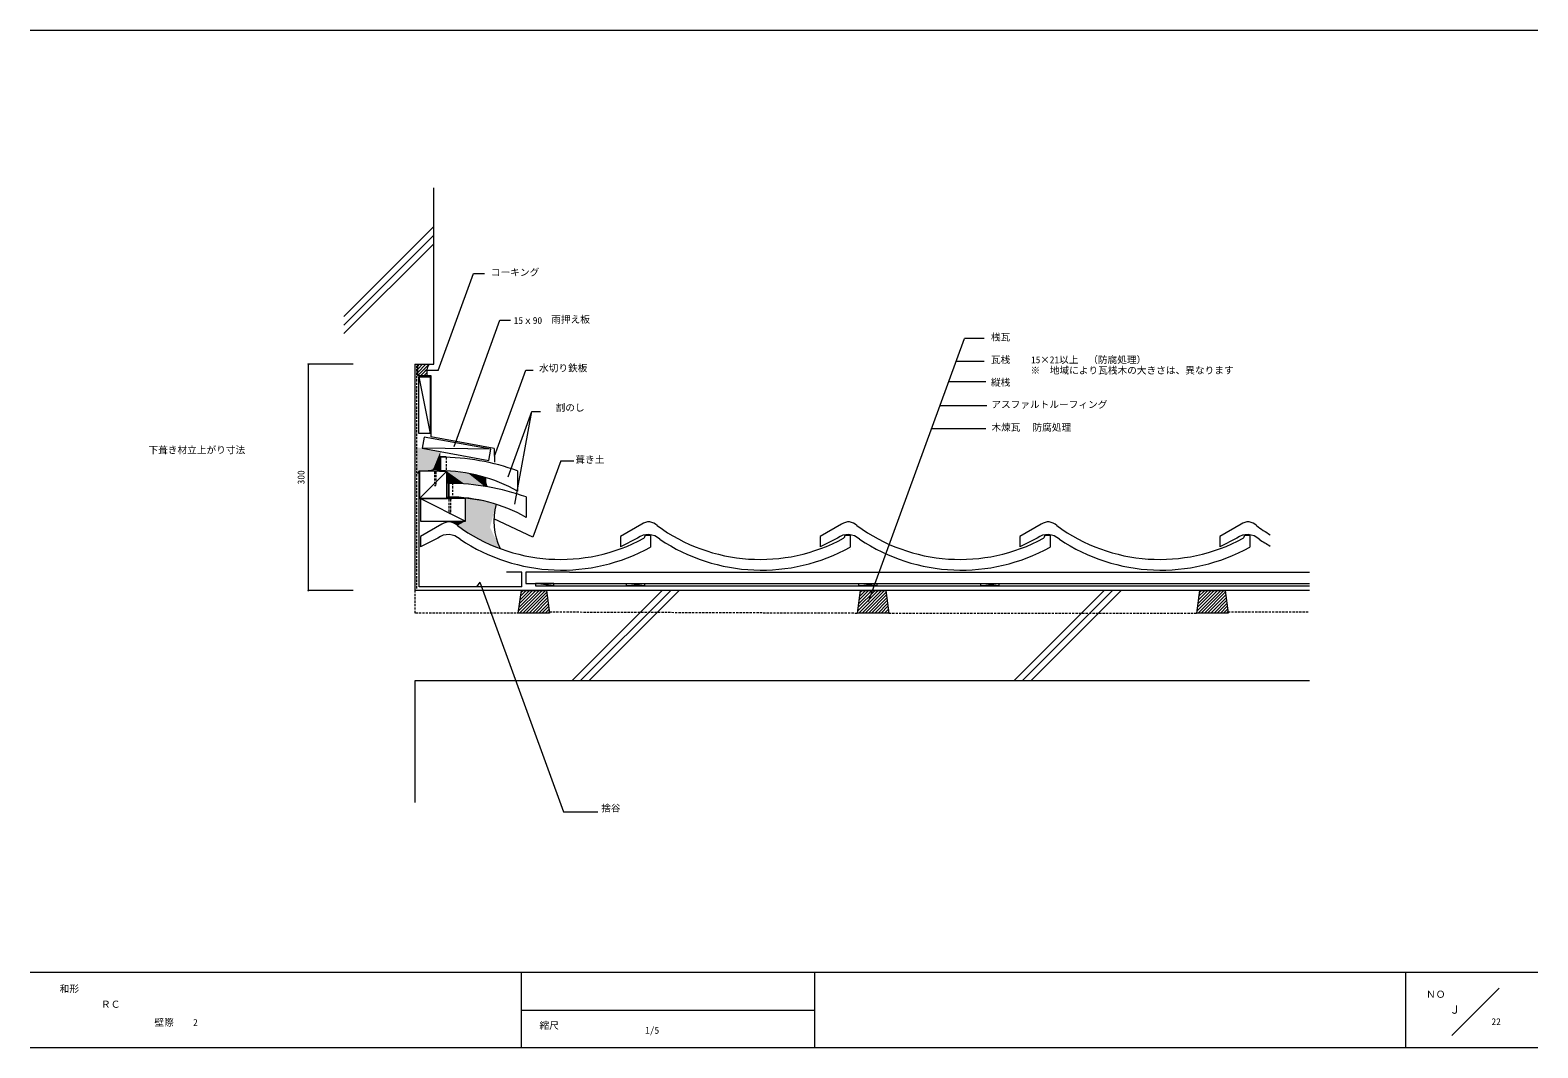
# Model space of a CAD drawing. Units: millimetres, scale not verified. Extents: x -203 to 197, y -138 to 132.
import ezdxf
from ezdxf.enums import TextEntityAlignment as Align

# ---------------------------------------------------------------- set-up
doc = ezdxf.new("R2010")
doc.units = ezdxf.units.MM
doc.header["$LTSCALE"] = 0.5
doc.header["$PDMODE"] = 32
doc.header["$PDSIZE"] = 0.25
doc.linetypes.add('DASHED1', pattern=[1.8, 1.2, -0.6])
for name, color, linetype, lineweight in [('0-0', 5, 'Continuous', 18), ('1-0', 3, 'Continuous', 18), ('1-1', 7, 'Continuous', 18), ('1-2', 7, 'Continuous', 18), ('1-3', 7, 'Continuous', 18), ('1-4', 7, 'Continuous', 18), ('1-5', 8, 'Continuous', 18)]:
    doc.layers.add(name, color=color, linetype=linetype, lineweight=lineweight)
doc.styles.add('ＭＳ ゴシック', font='')
doc.styles.get('ＭＳ ゴシック').set_extended_font_data('MS Gothic')

msp = doc.modelspace()

# ---------------------------------------------------------------- linework, layer by layer
at = {"layer": '0-0'}
for p, q in [((-203.2432, 131.6351), (196.7568, 131.6351)), ((196.7568, -118.3649), (-203.2433, -118.3649)), ((-72.973, -118.3649), (-72.973, -138.3649)), ((4.8649, -118.3649), (4.8649, -138.3649)), ((161.7568, -138.3649), (161.7568, -118.3649)), ((186.4865, -122.5541), (173.9189, -135.1216)), ((-72.973, -128.3649), (4.8649, -128.3649)), ((196.7568, -138.3649), (-203.2432, -138.3649))]:
    msp.add_line(p, q, dxfattribs=at)
at = {"layer": '1-0'}
for p, q in [((-73.9052, 14.7194), (-73.9052, 9.3194)), ((-71.685, 7.7812), (-71.685, 2.3812)), ((-93.9815, 0.552), (-99.6531, -2.6729)), ((-40.9815, 0.5521), (-46.6531, -2.6729)), ((65.0185, 0.552), (59.3469, -2.6729)), ((-99.6531, -2.6729), (-99.6531, -5.4729)), ((-95.0807, -3.1042), (-99.6531, -5.4729)), ((-46.6531, -2.6729), (-46.6531, -5.4729)), ((-42.0807, -3.1042), (-46.6531, -5.4729)), ((-40.0426, -2.3301), (-38.6531, -2.3301)), ((-38.6531, -2.3301), (-38.6531, -5.5114)), ((-38.6531, -2.3301), (-38.6531, -5.5114)), ((10.9194, -3.1042), (6.3469, -5.4729)), ((12.9574, -2.3301), (14.3469, -2.3301)), ((14.3469, -2.3301), (14.3469, -5.5114)), ((14.3469, -2.3301), (14.3469, -5.5114)), ((14.347, -2.3301), (14.347, -5.5114)), ((59.3469, -2.6729), (59.3469, -5.4729)), ((63.9194, -3.1042), (59.3469, -5.4729)), ((65.9575, -2.3301), (67.347, -2.3301)), ((67.347, -2.3301), (67.347, -5.5114)), ((67.347, -2.3301), (67.347, -5.5114)), ((116.9194, -3.1042), (112.3469, -5.4729)), ((118.9575, -2.3301), (120.347, -2.3301)), ((120.347, -2.3301), (120.347, -5.5114)), ((120.347, -2.3301), (120.347, -5.5114)), ((14.3469, -6.1147), (14.3469, -6.1534))]:
    msp.add_line(p, q, dxfattribs=at)
for points in [[(12.0186, 0.552), (6.3469, -2.6729), (6.3469, -5.4729)], [(118.0186, 0.552), (112.3469, -2.6729), (112.3469, -5.4729)], [(12.9575, -2.3301), (14.347, -2.3301), (14.347, -5.5114)]]:
    msp.add_lwpolyline(points, dxfattribs=at)
for centre, radius, start, end in [((-94.4052, -41.8486), 60.168, 70.07971, 90), ((-94.4052, -26.8926), 41.612, 60.48535, 90), ((-92.185, -48.7868), 60.168, 70.07971, 90), ((-92.185, -33.8308), 41.612, 60.48535, 90), ((-92.1416, -1.8964), 3.0627, 42.69055, 126.92075), ((-62.5204, 37.492), 46.2741, 233.73811, 298.51938), ((-39.1416, -1.8964), 3.0627, 42.69055, 126.92075), ((-9.5204, 37.492), 46.2741, 233.73811, 298.51938), ((13.8584, -1.8964), 3.0627, 42.69055, 126.92075), ((43.4797, 37.492), 46.2741, 233.73811, 298.51938), ((66.8584, -1.8964), 3.0627, 42.69055, 126.92075), ((96.4796, 37.492), 46.2741, 233.73811, 298.51938), ((119.8584, -1.8964), 3.0627, 42.69055, 126.92075), ((149.4796, 37.492), 46.2741, 233.73811, 239.19131), ((-92.3283, -6.8228), 4.6263, 47.12305, 126.50717), ((-62.2135, 36.9313), 48.5435, 236.25316, 299.03502), ((-39.3283, -6.8228), 4.6263, 47.12305, 126.50717), ((-41.0824, -2.3595), 1.0402, 309.08185, 1.61447), ((-9.2135, 36.9313), 48.5435, 236.25316, 299.03502), ((13.6717, -6.8228), 4.6263, 47.12305, 126.50717), ((11.9176, -2.3595), 1.0402, 309.08185, 1.61447), ((11.9176, -2.3595), 1.0402, 309.08185, 1.61447), ((43.7866, 36.9313), 48.5435, 236.25316, 299.03502), ((66.6717, -6.8228), 4.6263, 47.12305, 126.50717), ((64.9176, -2.3595), 1.0402, 309.08185, 1.61447), ((96.7866, 36.9313), 48.5435, 236.25316, 299.03502), ((119.6717, -6.8228), 4.6263, 47.12305, 126.50717), ((117.9176, -2.3595), 1.0402, 309.08185, 1.61447), ((149.7866, 36.9313), 48.5435, 236.25316, 240.35988)]:
    msp.add_arc(centre, radius, start, end, dxfattribs=at)
at = {"layer": '1-1'}
for p, q in [((-101.1441, 42.9993), (-101.1441, -17.0007)), ((-100.1033, 39.6294), (-97.1033, 24.6294)), ((-80.9994, 20.437), (-99.2454, 20.7292)), ((-99.2454, 20.7292), (-81.5399, 17.4861)), ((-92.9014, 18.4099), (-94.6048, 18.4099)), ((-92.9014, 18.3006), (-92.9014, 18.4099)), ((-92.7038, 14.5901), (-99.9038, 7.3901)), ((-94.6048, 14.6537), (-96.4611, 14.6537)), ((-96.3997, 15.0379), (-96.3997, 14.7379)), ((-95.9997, 14.7379), (-95.9997, 14.5182)), ((-95.5997, 14.7379), (-95.5997, 14.5182)), ((-92.9014, 14.6537), (-92.9014, 14.6973)), ((-92.3082, 11.5234), (-92.3082, 7.7152)), ((-92.3082, 11.5234), (-91.2364, 11.5234)), ((-99.7143, 7.3639), (-87.7143, 1.3639)), ((-92.5327, 7.6697), (-92.5327, 7.3697)), ((-92.1327, 7.3697), (-92.1327, 7.15)), ((-91.7327, 7.3697), (-91.7327, 7.15)), ((-69.8644, -2.8876), (-80.2005, 1.9521)), ((-71.7069, -12.1735), (-71.7069, -15.1735)), ((-60.1731, -12.1735), (-71.7069, -12.1735)), ((-71.7069, -15.1735), (136.2162, -15.1735)), ((-64.35, -15.7736), (-69.1499, -15.1736)), ((-69.1499, -15.7736), (136.2162, -15.7736)), ((-60.1731, -12.1735), (136.2162, -12.1735)), ((-45.0314, -15.7736), (-40.2314, -15.1736)), ((16.6086, -15.7736), (21.4086, -15.1736)), ((48.9897, -15.7736), (53.7897, -15.1736)), ((136.2162, -17.0007), (-101.1441, -17.0007)), ((-101.1441, -41.0007), (-101.1441, -73.2923)), ((136.2162, -41.0007), (-101.1441, -41.0007))]:
    msp.add_line(p, q, dxfattribs=at)
at = {"layer": '1-1', "color": 3, "linetype": 'DASHED1'}
msp.add_line((-100.6796, -16.5014), (-100.6796, 42.9993), dxfattribs=at)
at = {"layer": '1-1', "color": 3}
for p, q in [((-100.4271, 40.8346), (-98.2624, 42.9993)), ((-100.4271, 41.6831), (-99.1109, 42.9993)), ((-100.4271, 42.5316), (-99.9594, 42.9993)), ((-100.4138, 39.9993), (-97.4138, 42.9993)), ((-99.5653, 39.9993), (-97.9876, 41.577)), ((-98.7168, 39.9993), (-98.0277, 40.6884)), ((-100.4271, 39.9993), (-96.9123, 39.9993)), ((-96.9123, 39.9993), (-96.9123, 23.7402)), ((-80.1156, 20.6636), (-96.9123, 23.7402)), ((-80.1156, 20.6636), (-80.006, 17.0478)), ((-100.01, -16.0263), (-100.01, 13.9737)), ((-72.762, -16.0263), (-100.01, -16.0263))]:
    msp.add_line(p, q, dxfattribs=at)
at = {"layer": '1-1', "linetype": 'DASHED1'}
for p, q in [((-92.9014, 18.3006), (-92.9014, 14.6946)), ((-95.9997, 14.5182), (-95.9997, 11.0195)), ((-95.9997, 11.0195), (-95.7997, 10.6438)), ((-91.2364, 11.5234), (-91.2364, 7.7152)), ((-92.1327, 7.15), (-92.1327, 3.6513)), ((-92.1327, 3.6513), (-91.9327, 3.2756))]:
    msp.add_line(p, q, dxfattribs=at)
at = {"layer": '1-1'}
for points in [[(-101.1441, 42.9993), (-96.1441, 42.9993), (-96.1441, 89.822)], [(-81.5399, 17.4861), (-80.9994, 20.437), (-98.7049, 23.6801), (-99.2454, 20.7292)], [(-94.6048, 18.4099), (-94.6048, 14.6537), (-93.4692, 14.6537), (-92.9014, 14.6537)], [(-96.3997, 14.7379), (-95.1997, 14.7379), (-95.1997, 15.0379), (-96.3997, 15.0379)], [(-92.5327, 7.3697), (-91.3327, 7.3697), (-91.3327, 7.6697), (-92.5327, 7.6697)], [(-92.3082, 7.7152), (-91.2464, 7.7152), (-91.2364, 7.7152), (-91.2364, 7.3642), (-92.3436, 7.3642)]]:
    msp.add_lwpolyline(points, dxfattribs=at)
for points in [[(-100.1033, 24.6294), (-100.1033, 39.6294), (-97.1033, 39.6294), (-97.1033, 24.6294)], [(-99.9038, 7.3901), (-92.7038, 7.3901), (-92.7038, 14.5901), (-99.9038, 14.5901)], [(-99.7143, 1.3639), (-87.7143, 1.3639), (-87.7143, 7.3639), (-99.7143, 7.3639)], [(-64.35, -15.7736), (-64.35, -15.1736), (-69.1499, -15.1736), (-69.1499, -15.7736)], [(-45.0314, -15.7736), (-45.0314, -15.1736), (-40.2314, -15.1736), (-40.2314, -15.7736)], [(16.6086, -15.7736), (16.6086, -15.1736), (21.4086, -15.1736), (21.4086, -15.7736)], [(48.9897, -15.7736), (48.9897, -15.1736), (53.7897, -15.1736), (53.7897, -15.7736)]]:
    msp.add_lwpolyline(points, close=True, dxfattribs=at)
at = {"layer": '1-1', "linetype": 'DASHED1'}
for points in [[(-95.5997, 14.5182), (-95.5997, 11.0195), (-95.7997, 10.6438)], [(-91.7327, 7.15), (-91.7327, 3.6513), (-91.9327, 3.2756)]]:
    msp.add_lwpolyline(points, dxfattribs=at)
at = {"layer": '1-1', "color": 3}
msp.add_lwpolyline([(-72.762, -16.0263), (-72.762, -12.1735), (-76.8707, -12.1735)], dxfattribs=at)
msp.add_arc((-94.5528, 40.9769), 3.4868, 144.54961, 196.2834, dxfattribs=at)
at = {"layer": '1-2'}
for p, q in [((-129.4114, -17.0007), (-129.4114, 42.9993)), ((-117.5676, 42.9993), (-129.4114, 42.9993)), ((-117.5676, -17.0007), (-129.4114, -17.0007))]:
    msp.add_line(p, q, dxfattribs=at)
at = {"layer": '1-2', "color": 3}
for p, q in [((-100.4271, 39.9993), (-100.4271, 42.9993)), ((-94.4052, 18.3194), (-94.4052, 14.7194)), ((-92.185, 11.3812), (-92.185, 7.7812))]:
    msp.add_line(p, q, dxfattribs=at)
at = {"layer": '1-2'}
for p in [(-129.4114, 42.9993), (-129.4114, -17.0007)]:
    msp.add_point(p, dxfattribs=at)
at = {"layer": '1-3'}
for p, q in [((-90.7883, 21.1499), (-78.5936, 54.6547)), ((-78.5936, 54.6547), (-75.7965, 54.6547)), ((19.2175, -19.9814), (44.6243, 49.8231)), ((49.832, 49.8231), (44.6243, 49.8231)), ((-80.0338, 18.6346), (-71.7364, 41.4317)), ((-71.7364, 41.4317), (-69.7526, 41.4317)), ((49.832, 43.7185), (42.4024, 43.7185)), ((50.3016, 38.3183), (40.4369, 38.3183)), ((-76.4591, 13.1206), (-70.1323, 30.5034)), ((-74.6371, 5.8327), (-70.1323, 30.5034)), ((-70.1323, 30.5034), (-67.8099, 30.5034)), ((50.5364, 31.979), (38.1296, 31.979)), ((50.3016, 25.8744), (35.9077, 25.8744)), ((-62.4906, 17.3719), (-69.8644, -2.8876)), ((-62.4906, 17.3719), (-58.96, 17.3719)), ((-83.9066, -14.7914), (-84.848, -16.0819)), ((-83.9066, -14.7914), (-61.7111, -75.7731)), ((-61.7111, -75.7731), (-52.6576, -75.7731))]:
    msp.add_line(p, q, dxfattribs=at)
at = {"layer": '1-4'}
for p, q in [((-120, 55.6546), (-96.1441, 79.5105)), ((-120, 53.3919), (-96.1441, 77.2478)), ((-120, 51.1292), (-96.1441, 74.985)), ((-94.9525, 41.3557), (-85.5842, 67.0951)), ((-85.5842, 67.0951), (-82.6698, 67.0951)), ((-94.9525, 41.3557), (-98.4916, 41.3557)), ((-73.0173, -17.0007), (-73.8173, -23.0007)), ((-73.7521, -22.5117), (-68.2411, -17.0007)), ((-73.6216, -21.5327), (-69.0897, -17.0007)), ((-73.4911, -20.5536), (-69.9382, -17.0007)), ((-73.3926, -23.0007), (-67.3926, -17.0007)), ((-73.3605, -19.5745), (-70.7867, -17.0007)), ((-73.23, -18.5955), (-71.6352, -17.0007)), ((-73.0994, -17.6164), (-72.4838, -17.0007)), ((-72.5441, -23.0007), (-66.5441, -17.0007)), ((-71.6955, -23.0007), (-66.156, -17.4611)), ((-70.847, -23.0007), (-66.0561, -18.2099)), ((-69.9985, -23.0007), (-65.9563, -18.9586)), ((-69.1499, -23.0007), (-65.8565, -19.7073)), ((-35.5716, -17.0007), (-59.5716, -41.0007)), ((-33.3088, -17.0007), (-57.3088, -41.0007)), ((-31.0461, -17.0007), (-55.0461, -41.0007)), ((16.9827, -17.0007), (16.1827, -23.0007)), ((16.2479, -22.5117), (21.7589, -17.0007)), ((16.3784, -21.5327), (20.9103, -17.0007)), ((16.509, -20.5536), (20.0618, -17.0007)), ((16.6074, -23.0007), (22.6074, -17.0007)), ((16.6395, -19.5745), (19.2133, -17.0007)), ((16.77, -18.5955), (18.3648, -17.0007)), ((16.9006, -17.6164), (17.5163, -17.0007)), ((17.4559, -23.0007), (23.456, -17.0007)), ((18.3045, -23.0007), (23.844, -17.4611)), ((19.153, -23.0007), (23.9439, -18.2099)), ((20.0016, -23.0007), (24.0437, -18.9586)), ((20.8501, -23.0007), (24.1435, -19.7073)), ((81.6892, -17.0007), (57.6892, -41.0007)), ((83.9519, -17.0007), (59.9519, -41.0007)), ((86.2147, -17.0007), (62.2147, -41.0007)), ((106.9827, -17.0007), (106.1827, -23.0007)), ((106.2479, -22.5117), (111.7589, -17.0007)), ((106.3784, -21.5327), (110.9103, -17.0007)), ((106.509, -20.5536), (110.0618, -17.0007)), ((106.6074, -23.0007), (112.6074, -17.0007)), ((106.6395, -19.5745), (109.2133, -17.0007)), ((106.77, -18.5955), (108.3648, -17.0007)), ((106.9006, -17.6164), (107.5163, -17.0007)), ((107.4559, -23.0007), (113.456, -17.0007)), ((108.3045, -23.0007), (113.844, -17.4611)), ((109.153, -23.0007), (113.9439, -18.2099)), ((110.0016, -23.0007), (114.0437, -18.9586)), ((110.8501, -23.0007), (114.1435, -19.7073)), ((-65.4173, -23.0007), (-73.8173, -23.0007)), ((-68.3014, -23.0007), (-65.7567, -20.456)), ((-67.4529, -23.0007), (-65.6568, -21.2047)), ((-66.6043, -23.0007), (-65.557, -21.9534)), ((-65.7558, -23.0007), (-65.4572, -22.7021)), ((24.5827, -23.0007), (16.1827, -23.0007)), ((21.6986, -23.0007), (24.2434, -20.456)), ((22.5471, -23.0007), (24.3432, -21.2047)), ((23.3957, -23.0007), (24.443, -21.9534)), ((24.2442, -23.0007), (24.5428, -22.7021)), ((114.5827, -23.0007), (106.1827, -23.0007)), ((111.6986, -23.0007), (114.2434, -20.456)), ((112.5471, -23.0007), (114.3432, -21.2047)), ((113.3957, -23.0007), (114.443, -21.9534)), ((114.2442, -23.0007), (114.5428, -22.7021))]:
    msp.add_line(p, q, dxfattribs=at)
at = {"layer": '1-4', "linetype": 'DASHED1'}
for p, q in [((-101.1441, -17.0007), (-101.1441, -23.0007)), ((-73.3926, -23.0007), (-101.1441, -23.0007)), ((-65.4572, -22.7021), (16.1827, -23.0007)), ((24.5827, -23.0007), (106.1827, -23.0007)), ((114.5428, -22.7021), (135.7909, -22.7021))]:
    msp.add_line(p, q, dxfattribs=at)
at = {"layer": '1-4'}
for points in [[(-73.0173, -17.0007), (-66.2173, -17.0007), (-65.4173, -23.0007)], [(16.9827, -17.0007), (23.7827, -17.0007), (24.5827, -23.0007)], [(106.9827, -17.0007), (113.7827, -17.0007), (114.5827, -23.0007)]]:
    msp.add_lwpolyline(points, dxfattribs=at)
at = {"layer": '1-5', "color": 1}
for centre, radius, start, end in [((-77.9553, 12.4105), 4.5119, 173.00337, 204.74362), ((-63.0192, 1.4229), 17.1894, 165.10182, 205.25621)]:
    msp.add_arc(centre, radius, start, end, dxfattribs=at)
at = {"layer": '1-5'}
for points in [[(-94.4052, 19.8426), (-99.2454, 20.7292), (-100.6796, 20.9282)], [(-94.4052, 19.8426), (-100.6796, 20.9282), (-100.6796, 13.9737)], [(-94.4052, 19.8426), (-99.9411, 14.6644), (-96.3997, 15.0379)], [(-94.4052, 19.8426), (-96.3997, 15.0379), (-95.1997, 15.0379)], [(-94.4052, 19.8426), (-95.1997, 15.0379), (-94.4052, 18.3194)], [(-94.4052, 18.3194), (-95.1997, 15.0379), (-94.4052, 14.7194), (-95.1997, 14.7379)], [(-100.6796, 13.9737), (-99.9038, 13.9737), (-100.0653, 14.9116), (-99.9038, 14.5901)], [(-99.9038, 14.5901), (-96.3859, 14.594), (-99.9411, 14.6644), (-96.3997, 15.0379)], [(-82.7474, 10.6505), (-92.194, 14.6365), (-92.9957, 14.7054)], [(-92.7038, 14.5899), (-92.6861, 11.2279), (-92.7038, 14.5901), (-92.185, 11.3812)], [(-92.7038, 14.5901), (-92.185, 11.3812), (-89.9215, 11.3277)], [(-92.7038, 14.5901), (-89.9215, 11.3277), (-87.9407, 11.2137)], [(-92.7038, 14.5901), (-87.9407, 11.2137), (-86.3303, 11.0997)], [(-92.7038, 14.5901), (-86.3303, 11.0997), (-84.9195, 10.9429)], [(-92.7038, 14.5901), (-84.9195, 10.9429), (-84.0075, 10.8431)], [(-92.7038, 14.5901), (-84.0075, 10.8431), (-82.6252, 10.6151)], [(-82.7474, 10.6505), (-91.3193, 14.6115), (-92.194, 14.6365)], [(-82.7474, 10.6505), (-90.2197, 14.4991), (-91.3193, 14.6115)], [(-82.7474, 10.6505), (-89.27, 14.3991), (-90.2197, 14.4991)], [(-82.7474, 10.6505), (-88.2454, 14.2366), (-89.27, 14.3991)], [(-82.7474, 10.6505), (-87.0458, 14.0742), (-88.2454, 14.2366)], [(-82.7474, 10.6505), (-85.9088, 13.8243), (-87.0458, 14.0742)], [(-82.7474, 10.6505), (-84.6967, 13.5494), (-85.9088, 13.8243)], [(-82.7474, 10.6505), (-83.6471, 13.287), (-84.6967, 13.5494)], [(-82.7474, 10.6505), (-82.4336, 12.9601), (-83.6471, 13.287)], [(-82.7474, 10.6505), (-82.5898, 11.6869), (-82.4336, 12.9601)], [(-82.7474, 10.6505), (-82.053, 10.522), (-82.5898, 11.6869)], [(-91.2364, 7.7704), (-91.2364, 7.3642), (-87.7143, 7.3639)], [(-91.2364, 7.7704), (-87.7143, 7.3639), (-87.6956, 7.536)], [(-87.6956, 7.536), (-90.8303, 7.7482), (-91.2364, 7.7704)], [(-87.6956, 7.536), (-90.2471, 7.7242), (-90.8303, 7.7482)], [(-87.6956, 7.536), (-89.4323, 7.6843), (-90.2471, 7.7242)], [(-89.8904, 0.1802), (-81.2461, -0.2292), (-79.6308, 5.8423)], [(-87.6956, 7.536), (-88.6813, 7.6363), (-89.4323, 7.6843)], [(-87.7143, 7.3639), (-85.9448, 7.3134), (-87.6956, 7.536)], [(-87.7143, 7.3639), (-87.7143, 1.3812), (-79.6308, 5.8423)], [(-87.7143, 7.3639), (-79.6308, 5.8423), (-81.4261, 6.3728)], [(-87.7143, 7.3639), (-81.4261, 6.3728), (-82.7756, 6.6591)], [(-87.7143, 7.3639), (-82.7756, 6.6591), (-84.2068, 6.9862)], [(-87.7143, 7.3639), (-84.2068, 6.9862), (-85.9448, 7.3134)], [(-94.2413, 0.4043), (-93.9814, 0.5522), (-93.7356, 0.7237)], [(-92.0005, 1.3526), (-92.1045, 1.1705), (-91.7013, 1.1575)], [(-87.7455, 1.3639), (-92.0005, 1.3786), (-92.0005, 1.3526)], [(-87.7455, 1.3639), (-92.0005, 1.3526), (-90.7778, 0.8844)], [(-92.0005, 1.3526), (-91.7013, 1.1575), (-91.168, 1.0144)], [(-92.0005, 1.3526), (-91.168, 1.0144), (-90.7778, 0.8844)], [(-87.7455, 1.3639), (-90.7778, 0.8844), (-90.4266, 0.6502)], [(-87.7455, 1.3639), (-90.4266, 0.6502), (-90.1014, 0.4291)], [(-90.1014, 0.4291), (-89.8904, 0.1803), (-87.7455, 1.3639)], [(-89.8904, 0.1802), (-89.4319, -0.1476), (-88.587, -0.7284)], [(-89.8904, 0.1802), (-88.587, -0.7284), (-87.6431, -1.3598)], [(-89.8904, 0.1802), (-87.6431, -1.3598), (-86.6121, -2.0216)], [(-89.8904, 0.1802), (-86.6121, -2.0216), (-85.7594, -2.5307)], [(-89.8904, 0.1802), (-85.7594, -2.5307), (-84.3211, -3.3453)], [(-89.8904, 0.1802), (-84.3211, -3.3453), (-83.1629, -3.9435)], [(-89.8904, 0.1802), (-83.1629, -3.9435), (-82.2973, -4.3508)], [(-89.8904, 0.1802), (-82.2973, -4.3508), (-81.1264, -4.8727)], [(-89.8904, 0.1802), (-81.1264, -4.8727), (-79.9936, -5.3691)], [(-89.8904, 0.1802), (-79.9936, -5.3691), (-78.5655, -5.9113)], [(-89.8904, 0.1802), (-78.5655, -5.9113), (-81.2461, -0.2292)]]:
    msp.add_solid(points, dxfattribs=at)

# ---------------------------------------------------------------- texts
at = {"layer": '0-0', "color": 7, "style": 'ＭＳ ゴシック'}
for s, height, p in [('和形', 1.833, (-195.4054, -124.1757)), ('ＮＯ', 1.833, (167.1021, -125.6345)), ('Ｊ', 2.199, (173.238, -129.9766)), ('縮尺', 1.833, (-68.1081, -133.9054))]:
    msp.add_text(s, height=height, dxfattribs=at).set_placement(p, align=Align.BOTTOM_LEFT)
at = {"layer": '1-0', "color": 7, "style": 'ＭＳ ゴシック'}
msp.add_text('1/5', height=1.833, dxfattribs=at).set_placement((-40.0932, -135.1819), align=Align.BOTTOM_LEFT)
at = {"layer": '1-2', "style": 'ＭＳ ゴシック'}
msp.add_text('300', height=1.833, rotation=90, dxfattribs=at).set_placement((-129.9114, 11.1243), align=Align.BOTTOM_LEFT)
for s, p in [('ＲＣ', (-184.4438, -128.2884)), ('22', (184.4548, -132.8927))]:
    msp.add_text(s, height=1.833, dxfattribs=at).set_placement(p, align=Align.BOTTOM_LEFT)
at = {"layer": '1-3', "style": 'ＭＳ ゴシック'}
for s, p in [('雨押え板', (-64.9867, 53.4222)), ('15ｘ90', (-74.9598, 53.1481)), ('桟瓦', (51.6696, 48.7164)), ('瓦桟', (51.6696, 42.7164)), ('水切り鉄板', (-68.2255, 40.5136)), ('縦桟', (51.6696, 36.7164)), ('割のし', (-63.8313, 30.0138)), ('捨谷', (-51.7369, -76.2549)), ('壁際\u3000\u30002', (-170.2781, -133.1048))]:
    msp.add_text(s, height=1.833, dxfattribs=at).set_placement(p, align=Align.BOTTOM_LEFT)
at = {"layer": '1-4', "style": 'ＭＳ ゴシック'}
for s, p in [('コーキング', (-81.0044, 65.9211)), ('15×21以上\u3000（防腐処理）', (62.2822, 42.7164)), ('※\u3000地域により瓦桟木の大きさは、異なります', (62.1503, 39.9069)), ('アスファルトルーフィング', (51.7635, 30.841)), ('木煉瓦', (51.7948, 24.784)), ('防腐処理', (62.6873, 24.784)), ('下葺き材立上がり寸法', (-171.8496, 18.7923)), ('葺き土', (-58.5875, 16.2206))]:
    msp.add_text(s, height=1.833, dxfattribs=at).set_placement(p, align=Align.BOTTOM_LEFT)

doc.saveas('drawing.dxf')
